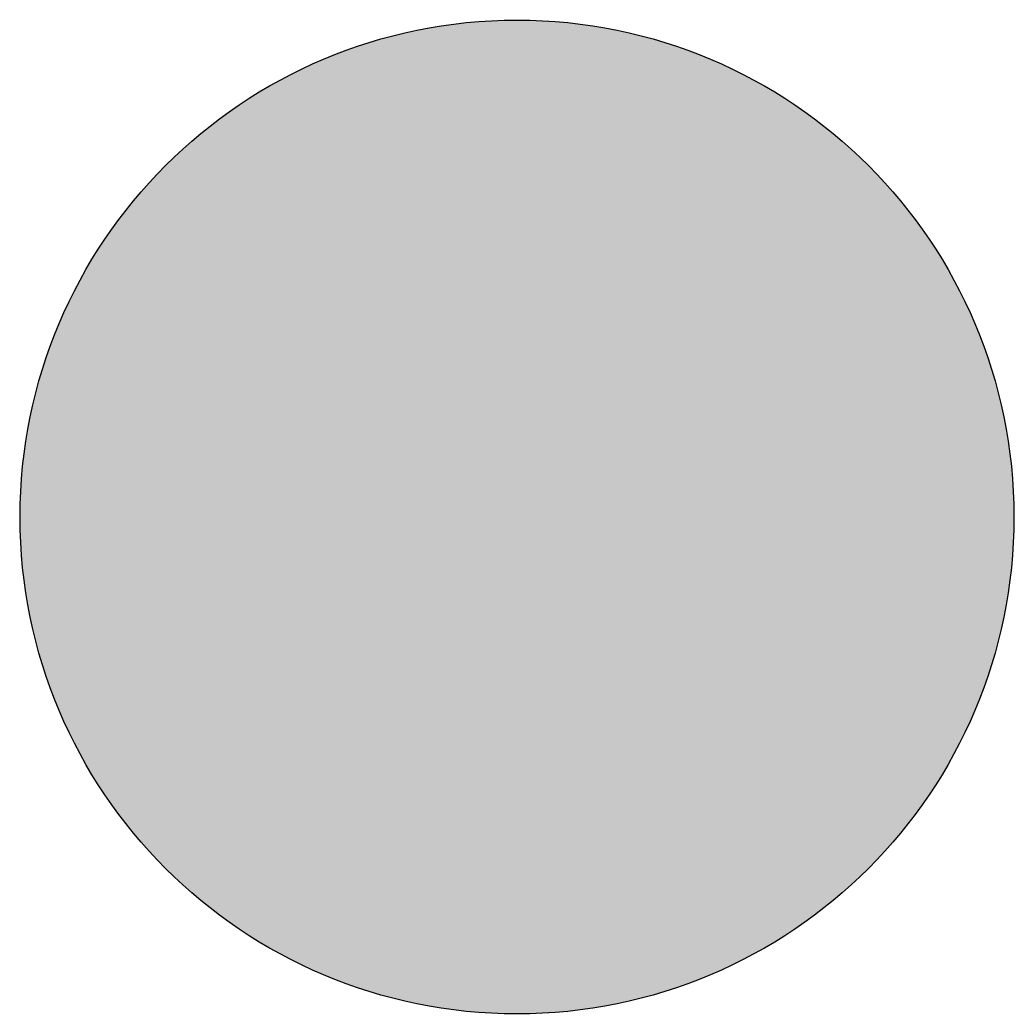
# Model space of a CAD drawing. Extents: x -2 to 2, y -2 to 2.
import ezdxf

# ---------------------------------------------------------------- set-up
doc = ezdxf.new("R2010")
doc.units = 0
doc.header["$LTSCALE"] = 0.2

msp = doc.modelspace()

# ---------------------------------------------------------------- hatches: boundary and pattern name
h = msp.add_hatch(color=256)
h.dxf.hatch_style = 1
edge = h.paths.add_edge_path()
edge.add_arc((0, 0), 2, 0, 360)

# ---------------------------------------------------------------- linework, layer by layer
at = {"lineweight": -3}
msp.add_circle((0, 0), 2, dxfattribs=at)

doc.saveas('drawing.dxf')
